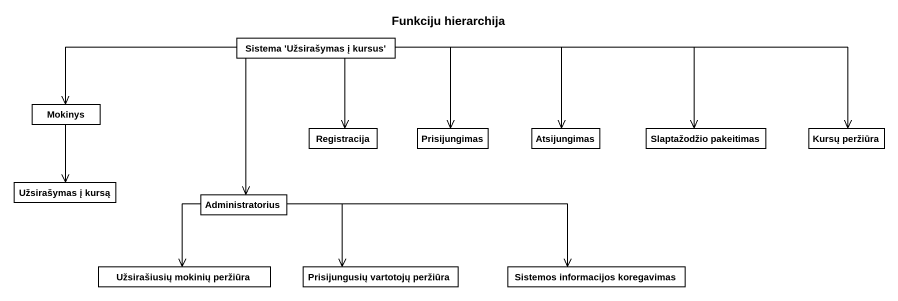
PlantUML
@startuml
title Funkciju hierarchija
hide circle
hide empty members
class "Sistema 'Užsirašymas į kursus'" as Sistema_Užsirašymas_į_kursus
class Mokinys
class Registracija
class Prisijungimas
class Atsijungimas
class "Slaptažodžio pakeitimas" as Slaptažodžio_pakeitimas
class "Kursų peržiūra" as Kursų_peržiūra
class "Užsirašymas į kursą" as Užsirašymas_į_kursą
class Administratorius
class "Užsirašiusių mokinių peržiūra" as Užsirašiusių_mokinių
class "Prisijungusių vartotojų peržiūra" as Prisijungusių_vartotojų
class "Sistemos informacijos koregavimas" as Sistemos_informacijos
Sistema_Užsirašymas_į_kursus -left-> Mokinys
Sistema_Užsirašymas_į_kursus --> Registracija
Sistema_Užsirašymas_į_kursus --> Prisijungimas
Sistema_Užsirašymas_į_kursus -right-> Atsijungimas
Sistema_Užsirašymas_į_kursus -right-> Slaptažodžio_pakeitimas
Sistema_Užsirašymas_į_kursus -right-> Kursų_peržiūra
Sistema_Užsirašymas_į_kursus --> Administratorius
Mokinys --> Užsirašymas_į_kursą
Administratorius --> Užsirašiusių_mokinių
Administratorius -right-> Prisijungusių_vartotojų
Administratorius -right-> Sistemos_informacijos
@enduml
